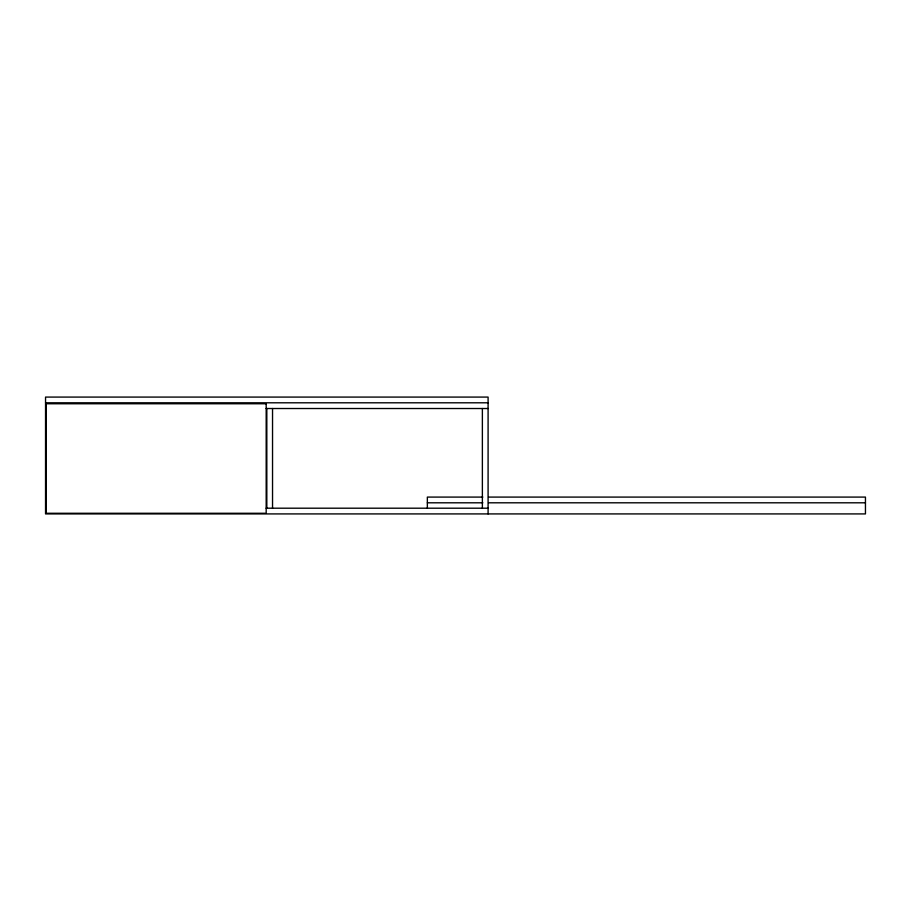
<?xml version="1.0" encoding="UTF-8"?>
<svg xmlns="http://www.w3.org/2000/svg" width="911" height="911" viewBox="0 0 911 911"><rect width="100%" height="100%" fill="white"/><g stroke="black" fill="none" stroke-linecap="round" stroke-linejoin="round"><path stroke-width="1.37" d="M45.55 402.799L488.091 402.799M266.114 408.515L488.091 408.515M482.83 497.087L427.35 497.087L427.35 508.361M488.512 497.087L865.45 497.087L865.45 513.918L45.55 513.918L45.55 397.082L488.091 397.082L488.091 513.918M427.35 502.804L482.83 502.804M488.512 502.804L865.45 502.804M266.114 508.201L488.091 508.201M482.375 408.515L482.375 508.201M272.537 408.515L272.537 508.201M266.821 408.515L266.821 508.201M266.183 403.755L46.188 403.755L46.188 513.28L266.183 513.28L266.183 403.755"/></g></svg>
